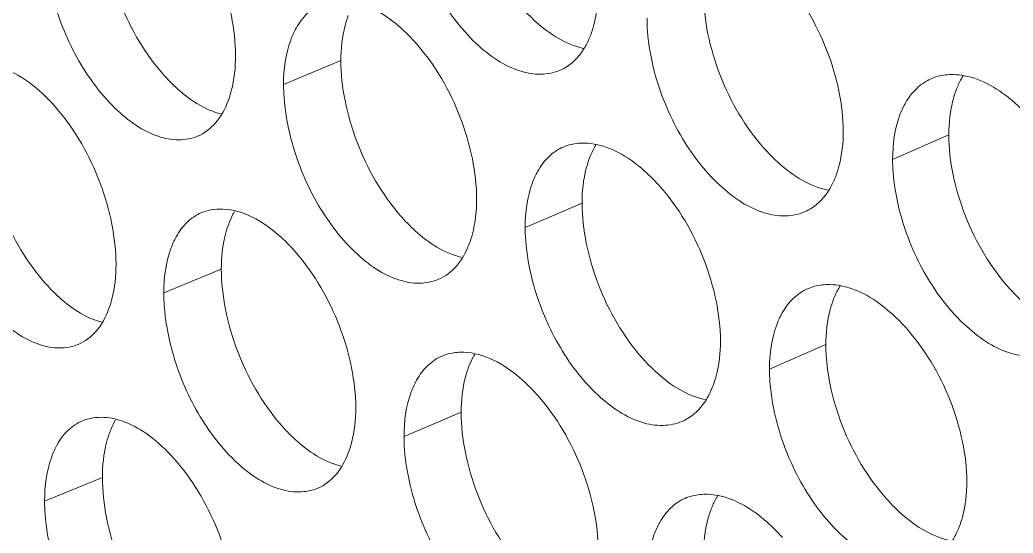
# Model space of a CAD drawing. Header units: millimetres. Extents: x 1177 to 4147, y 93 to 2194.
# Drawn here: x 2545.42 to 2559.37, y 943.65 to 950.86 of the extents above; entities that cross this region are included whole.
import ezdxf

# ---------------------------------------------------------------- set-up
doc = ezdxf.new("R2010")
doc.units = ezdxf.units.MM
doc.header["$LTSCALE"] = 0.1
doc.layers.get('0').update_dxf_attribs({"lineweight": 13})
doc.layers.add('标注', color=251, linetype='Continuous', lineweight=9)

# ---------------------------------------------------------------- blocks, each defined once
blk = doc.blocks.new('02')
at = {"layer": '标注'}
for p, q in [((4411.878, 948.828), (4410.728, 948.347)), ((4424.075, 947.341), (4422.948, 946.846)), ((4416.717, 945.966), (4415.576, 945.479)), ((4409.479, 944.643), (4408.324, 944.164)), ((4421.609, 943.127), (4420.477, 942.635)), ((4414.291, 941.769), (4413.145, 941.285)), ((4407.093, 940.463), (4405.934, 939.987)), ((4407.093, 940.463), (4405.934, 939.987))]:
    blk.add_line(p, q, dxfattribs=at)
for centre, radius, start, end in [((4424.114, 947.552), 0.993, 105.5171, 113.729), ((4416.719, 946.202), 0.968, 103.1675, 113.1121), ((4421.636, 943.346), 0.984, 104.7476, 113.5233), ((4414.281, 942.013), 0.96, 102.3564, 112.9065), ((4419.171, 939.146), 0.976, 103.9644, 113.3177)]:
    blk.add_arc(centre, radius, start, end, dxfattribs=at)
for points, knots in [([(4409.765, 948.923), (4409.765, 949.193), (4409.699, 949.753), (4409.384, 950.837), (4408.949, 951.603), (4408.578, 952.034)], [0, 0, 0, 0, 0.239132, 0.495807, 1, 1, 1, 1]), ([(4407.093, 951.713), (4407.093, 951.443), (4407.158, 950.884), (4407.471, 949.799), (4407.902, 949.032), (4408.271, 948.6)], [0, 0, 0, 0, 0.239345, 0.496163, 1, 1, 1, 1]), ([(4413.295, 951.453), (4413.409, 951.014), (4413.742, 950.189), (4414.389, 949.32), (4414.994, 948.827), (4415.442, 948.606), (4415.879, 948.53), (4416.156, 948.584), (4416.276, 948.635)], [0, 0, 0, 0, 0.301654, 0.585147, 0.709328, 0.817996, 0.913192, 1, 1, 1, 1]), ([(4421.958, 947.411), (4421.958, 947.68), (4421.89, 948.239), (4421.566, 949.322), (4421.118, 950.082), (4420.738, 950.507)], [0, 0, 0, 0, 0.238776, 0.495052, 1, 1, 1, 1]), ([(4416.89, 949.343), (4416.915, 949.409), (4417.008, 949.702), (4417.041, 950.012), (4417.041, 950.249)], [0, 0, 0, 0, 0.230542, 1, 1, 1, 1]), ([(4406.081, 950.154), (4406.194, 949.716), (4406.519, 948.892), (4407.152, 948.02), (4407.745, 947.521), (4408.183, 947.295), (4408.613, 947.213), (4408.886, 947.262), (4409.004, 947.311)], [0, 0, 0, 0, 0.303115, 0.587343, 0.711479, 0.819744, 0.914178, 1, 1, 1, 1]), ([(4413.402, 949.156), (4413.289, 949.285), (4412.887, 949.697), (4412.33, 950.018), (4411.921, 950.034)], [0, 0, 0, 0, 0.295157, 1, 1, 1, 1]), ([(4419.156, 950.169), (4419.156, 949.899), (4419.223, 949.34), (4419.545, 948.257), (4419.99, 947.495), (4420.367, 947.07)], [0, 0, 0, 0, 0.23899, 0.49541, 1, 1, 1, 1]), ([(4411.489, 949.959), (4411.384, 949.915), (4411.181, 949.779), (4411.039, 949.583), (4410.979, 949.475)], [0, 0, 0, 0, 0.479105, 1, 1, 1, 1]), ([(4415.489, 949.915), (4415.584, 949.806), (4415.935, 949.444), (4416.387, 949.15), (4416.741, 949.073)], [0, 0, 0, 0, 0.285359, 1, 1, 1, 1]), ([(4412.027, 949.734), (4412.002, 949.668), (4411.91, 949.375), (4411.878, 949.065), (4411.878, 948.828)], [0, 0, 0, 0, 0.230164, 1, 1, 1, 1]), ([(4418.02, 949.679), (4418.02, 949.592), (4418.034, 949.228), (4418.1, 948.866), (4418.171, 948.598)], [0, 0, 0, 0, 0.238083, 1, 1, 1, 1]), ([(4410.979, 949.475), (4410.937, 949.399), (4410.779, 949.044), (4410.728, 948.648), (4410.728, 948.347)], [0, 0, 0, 0, 0.223573, 1, 1, 1, 1]), ([(4416.762, 949.078), (4416.774, 949.099), (4416.823, 949.184), (4416.863, 949.274), (4416.89, 949.343)], [0, 0, 0, 0, 0.242095, 1, 1, 1, 1]), ([(4414.602, 946.051), (4414.602, 946.321), (4414.535, 946.88), (4414.216, 947.964), (4413.776, 948.727), (4413.402, 949.156)], [0, 0, 0, 0, 0.238989, 0.495505, 1, 1, 1, 1]), ([(4416.276, 948.635), (4416.325, 948.656), (4416.522, 948.76), (4416.675, 948.934), (4416.762, 949.078)], [0, 0, 0, 0, 0.240168, 1, 1, 1, 1]), ([(4409.616, 948.019), (4409.641, 948.085), (4409.733, 948.378), (4409.765, 948.687), (4409.765, 948.923)], [0, 0, 0, 0, 0.2301, 1, 1, 1, 1]), ([(4411.878, 948.828), (4411.878, 948.559), (4411.944, 947.999), (4412.26, 946.915), (4412.697, 946.15), (4413.069, 945.721)], [0, 0, 0, 0, 0.239203, 0.495862, 1, 1, 1, 1]), ([(4406.187, 947.856), (4406.042, 948.025), (4405.748, 948.321), (4405.257, 948.638), (4404.765, 948.774), (4404.448, 948.731), (4404.314, 948.676)], [0, 0, 0, 0, 0.307488, 0.573733, 0.799889, 1, 1, 1, 1]), ([(4408.271, 948.6), (4408.363, 948.493), (4408.701, 948.136), (4409.133, 947.841), (4409.476, 947.756)], [0, 0, 0, 0, 0.285343, 1, 1, 1, 1]), ([(4418.171, 948.598), (4418.287, 948.158), (4418.626, 947.332), (4419.282, 946.466), (4419.895, 945.976), (4420.348, 945.759), (4420.791, 945.687), (4421.07, 945.743), (4421.191, 945.796)], [0, 0, 0, 0, 0.30069, 0.583702, 0.707914, 0.81685, 0.912547, 1, 1, 1, 1]), ([(4423.715, 948.461), (4423.61, 948.415), (4423.41, 948.278), (4423.267, 948.084), (4423.206, 947.977)], [0, 0, 0, 0, 0.481324, 1, 1, 1, 1]), ([(4424.363, 948.522), (4424.35, 948.501), (4424.298, 948.413), (4424.256, 948.32), (4424.228, 948.248)], [0, 0, 0, 0, 0.242103, 1, 1, 1, 1]), ([(4425.696, 947.687), (4425.596, 947.797), (4425.227, 948.164), (4424.752, 948.456), (4424.385, 948.524)], [0, 0, 0, 0, 0.285125, 1, 1, 1, 1]), ([(4410.728, 948.347), (4410.728, 948.26), (4410.742, 947.895), (4410.807, 947.534), (4410.877, 947.265)], [0, 0, 0, 0, 0.238, 1, 1, 1, 1]), ([(4424.228, 948.248), (4424.203, 948.182), (4424.108, 947.889), (4424.075, 947.578), (4424.075, 947.341)], [0, 0, 0, 0, 0.230902, 1, 1, 1, 1]), ([(4409.004, 947.311), (4409.142, 947.368), (4409.405, 947.571), (4409.557, 947.86), (4409.616, 948.019)], [0, 0, 0, 0, 0.467218, 1, 1, 1, 1]), ([(4407.367, 944.743), (4407.367, 945.012), (4407.301, 945.572), (4406.988, 946.657), (4406.555, 947.424), (4406.187, 947.856)], [0, 0, 0, 0, 0.239204, 0.495958, 1, 1, 1, 1]), ([(4423.206, 947.977), (4423.163, 947.901), (4423.001, 947.545), (4422.948, 947.148), (4422.948, 946.846)], [0, 0, 0, 0, 0.224731, 1, 1, 1, 1]), ([(4404.721, 947.539), (4404.721, 947.269), (4404.786, 946.709), (4405.096, 945.624), (4405.525, 944.856), (4405.893, 944.423)], [0, 0, 0, 0, 0.239417, 0.496314, 1, 1, 1, 1]), ([(4421.806, 946.504), (4421.831, 946.571), (4421.925, 946.864), (4421.958, 947.174), (4421.958, 947.411)], [0, 0, 0, 0, 0.230838, 1, 1, 1, 1]), ([(4410.877, 947.265), (4410.991, 946.826), (4411.321, 946.001), (4411.963, 945.131), (4412.564, 944.636), (4413.009, 944.414), (4413.444, 944.335), (4413.719, 944.387), (4413.839, 944.438)], [0, 0, 0, 0, 0.302139, 0.585875, 0.710041, 0.818575, 0.913518, 1, 1, 1, 1]), ([(4424.075, 947.341), (4424.075, 947.071), (4424.143, 946.512), (4424.468, 945.43), (4424.918, 944.671), (4425.3, 944.248)], [0, 0, 0, 0, 0.238849, 0.49511, 1, 1, 1, 1]), ([(4416.339, 947.092), (4416.234, 947.048), (4416.032, 946.911), (4415.89, 946.716), (4415.83, 946.609)], [0, 0, 0, 0, 0.480026, 1, 1, 1, 1]), ([(4416.994, 947.137), (4416.982, 947.116), (4416.934, 947.031), (4416.894, 946.942), (4416.867, 946.873)], [0, 0, 0, 0, 0.242079, 1, 1, 1, 1]), ([(4418.279, 946.301), (4418.183, 946.41), (4417.827, 946.772), (4417.372, 947.066), (4417.015, 947.142)], [0, 0, 0, 0, 0.285173, 1, 1, 1, 1]), ([(4420.367, 947.07), (4420.465, 946.96), (4420.825, 946.594), (4421.289, 946.301), (4421.651, 946.23)], [0, 0, 0, 0, 0.285334, 1, 1, 1, 1]), ([(4416.867, 946.873), (4416.842, 946.806), (4416.749, 946.513), (4416.717, 946.203), (4416.717, 945.966)], [0, 0, 0, 0, 0.230459, 1, 1, 1, 1]), ([(4422.948, 946.846), (4422.948, 946.759), (4422.963, 946.395), (4423.029, 946.034), (4423.101, 945.765)], [0, 0, 0, 0, 0.23814, 1, 1, 1, 1]), ([(4415.83, 946.609), (4415.787, 946.533), (4415.627, 946.177), (4415.576, 945.781), (4415.576, 945.479)], [0, 0, 0, 0, 0.22403, 1, 1, 1, 1]), ([(4421.673, 946.233), (4421.686, 946.254), (4421.736, 946.341), (4421.778, 946.433), (4421.806, 946.504)], [0, 0, 0, 0, 0.242107, 1, 1, 1, 1]), ([(4419.493, 943.202), (4419.493, 943.471), (4419.425, 944.031), (4419.102, 945.113), (4418.657, 945.875), (4418.279, 946.301)], [0, 0, 0, 0, 0.238846, 0.495203, 1, 1, 1, 1]), ([(4421.191, 945.796), (4421.24, 945.817), (4421.433, 945.921), (4421.586, 946.092), (4421.673, 946.233)], [0, 0, 0, 0, 0.240804, 1, 1, 1, 1]), ([(4414.452, 945.146), (4414.477, 945.212), (4414.57, 945.505), (4414.602, 945.815), (4414.602, 946.051)], [0, 0, 0, 0, 0.230395, 1, 1, 1, 1]), ([(4403.704, 945.982), (4403.816, 945.544), (4404.139, 944.72), (4404.767, 943.848), (4405.356, 943.347), (4405.791, 943.12), (4406.218, 943.035), (4406.49, 943.083), (4406.608, 943.131)], [0, 0, 0, 0, 0.303606, 0.588083, 0.712204, 0.820335, 0.914512, 1, 1, 1, 1]), ([(4410.983, 944.967), (4410.871, 945.097), (4410.472, 945.508), (4409.918, 945.832), (4409.51, 945.848)], [0, 0, 0, 0, 0.295598, 1, 1, 1, 1]), ([(4416.717, 945.966), (4416.717, 945.697), (4416.783, 945.137), (4417.103, 944.054), (4417.545, 943.291), (4417.921, 942.864)], [0, 0, 0, 0, 0.23906, 0.495561, 1, 1, 1, 1]), ([(4409.084, 945.776), (4408.978, 945.732), (4408.775, 945.596), (4408.634, 945.4), (4408.574, 945.291)], [0, 0, 0, 0, 0.478627, 1, 1, 1, 1]), ([(4409.746, 945.802), (4409.735, 945.783), (4409.69, 945.701), (4409.652, 945.615), (4409.627, 945.548)], [0, 0, 0, 0, 0.242093, 1, 1, 1, 1]), ([(4413.069, 945.721), (4413.163, 945.613), (4413.51, 945.252), (4413.955, 944.958), (4414.306, 944.878)], [0, 0, 0, 0, 0.285361, 1, 1, 1, 1]), ([(4423.101, 945.765), (4423.219, 945.325), (4423.562, 944.498), (4424.227, 943.634), (4424.849, 943.148), (4425.308, 942.935), (4425.756, 942.867), (4426.038, 942.926), (4426.16, 942.981)], [0, 0, 0, 0, 0.299735, 0.582272, 0.706518, 0.81572, 0.911912, 1, 1, 1, 1]), ([(4409.627, 945.548), (4409.602, 945.482), (4409.511, 945.189), (4409.479, 944.879), (4409.479, 944.643)], [0, 0, 0, 0, 0.230017, 1, 1, 1, 1]), ([(4415.576, 945.479), (4415.576, 945.393), (4415.59, 945.028), (4415.656, 944.666), (4415.726, 944.398)], [0, 0, 0, 0, 0.238055, 1, 1, 1, 1]), ([(4408.574, 945.291), (4408.532, 945.216), (4408.375, 944.86), (4408.324, 944.465), (4408.324, 944.164)], [0, 0, 0, 0, 0.223347, 1, 1, 1, 1]), ([(4413.839, 944.438), (4413.976, 944.496), (4414.239, 944.699), (4414.392, 944.987), (4414.452, 945.146)], [0, 0, 0, 0, 0.468447, 1, 1, 1, 1]), ([(4412.177, 941.859), (4412.177, 942.129), (4412.11, 942.689), (4411.793, 943.773), (4411.355, 944.537), (4410.983, 944.967)], [0, 0, 0, 0, 0.23906, 0.495656, 1, 1, 1, 1]), ([(4407.219, 943.839), (4407.244, 943.905), (4407.335, 944.197), (4407.367, 944.507), (4407.367, 944.743)], [0, 0, 0, 0, 0.229953, 1, 1, 1, 1]), ([(4409.479, 944.643), (4409.479, 944.373), (4409.544, 943.813), (4409.858, 942.729), (4410.293, 941.963), (4410.664, 941.533)], [0, 0, 0, 0, 0.239274, 0.496012, 1, 1, 1, 1]), ([(4405.893, 944.423), (4405.983, 944.317), (4406.316, 943.961), (4406.742, 943.666), (4407.081, 943.578)], [0, 0, 0, 0, 0.285322, 1, 1, 1, 1]), ([(4415.726, 944.398), (4415.842, 943.959), (4416.177, 943.132), (4416.829, 942.265), (4417.438, 941.773), (4417.888, 941.555), (4418.328, 941.48), (4418.606, 941.536), (4418.727, 941.588)], [0, 0, 0, 0, 0.301171, 0.584422, 0.708619, 0.817421, 0.912868, 1, 1, 1, 1]), ([(4421.243, 944.249), (4421.138, 944.203), (4420.937, 944.067), (4420.795, 943.872), (4420.734, 943.765)], [0, 0, 0, 0, 0.480902, 1, 1, 1, 1]), ([(4421.893, 944.305), (4421.881, 944.284), (4421.83, 944.197), (4421.788, 944.105), (4421.761, 944.034)], [0, 0, 0, 0, 0.242091, 1, 1, 1, 1]), ([(4423.21, 943.469), (4423.111, 943.579), (4422.747, 943.944), (4422.279, 944.237), (4421.915, 944.308)], [0, 0, 0, 0, 0.285148, 1, 1, 1, 1]), ([(4425.3, 944.248), (4425.4, 944.137), (4425.769, 943.768), (4426.246, 943.476), (4426.614, 943.411)], [0, 0, 0, 0, 0.285283, 1, 1, 1, 1]), ([(4408.324, 944.164), (4408.324, 944.077), (4408.339, 943.713), (4408.403, 943.351), (4408.472, 943.082)], [0, 0, 0, 0, 0.237972, 1, 1, 1, 1]), ([(4421.761, 944.034), (4421.736, 943.968), (4421.642, 943.674), (4421.609, 943.363), (4421.609, 943.127)], [0, 0, 0, 0, 0.230754, 1, 1, 1, 1]), ([(4406.608, 943.131), (4406.745, 943.188), (4407.009, 943.391), (4407.16, 943.679), (4407.219, 943.839)], [0, 0, 0, 0, 0.46659, 1, 1, 1, 1]), ([(4420.734, 943.765), (4420.691, 943.689), (4420.53, 943.334), (4420.477, 942.936), (4420.477, 942.635)], [0, 0, 0, 0, 0.224496, 1, 1, 1, 1]), ([(4424.437, 940.376), (4424.437, 940.645), (4424.369, 941.204), (4424.042, 942.286), (4423.591, 943.045), (4423.21, 943.469)], [0, 0, 0, 0, 0.238705, 0.494901, 1, 1, 1, 1]), ([(4408.472, 943.082), (4408.585, 942.643), (4408.913, 941.818), (4409.551, 940.948), (4410.148, 940.451), (4410.589, 940.227), (4411.022, 940.146), (4411.296, 940.197), (4411.415, 940.247)], [0, 0, 0, 0, 0.302626, 0.586607, 0.710758, 0.819158, 0.913847, 1, 1, 1, 1]), ([(4419.341, 942.296), (4419.366, 942.362), (4419.46, 942.655), (4419.493, 942.965), (4419.493, 943.202)], [0, 0, 0, 0, 0.23069, 1, 1, 1, 1]), ([(4421.609, 943.127), (4421.609, 942.857), (4421.676, 942.298), (4422, 941.216), (4422.447, 940.455), (4422.827, 940.031)], [0, 0, 0, 0, 0.238919, 0.49526, 1, 1, 1, 1]), ([(4413.907, 942.898), (4413.802, 942.853), (4413.6, 942.717), (4413.458, 942.522), (4413.398, 942.414)], [0, 0, 0, 0, 0.479572, 1, 1, 1, 1]), ([(4415.834, 942.101), (4415.72, 942.23), (4415.315, 942.641), (4414.756, 942.96), (4414.345, 942.975)], [0, 0, 0, 0, 0.29472, 1, 1, 1, 1]), ([(4414.565, 942.936), (4414.553, 942.916), (4414.506, 942.832), (4414.466, 942.744), (4414.44, 942.675)], [0, 0, 0, 0, 0.242079, 1, 1, 1, 1]), ([(4417.921, 942.864), (4418.018, 942.755), (4418.373, 942.391), (4418.831, 942.098), (4419.189, 942.023)], [0, 0, 0, 0, 0.28535, 1, 1, 1, 1]), ([(4414.44, 942.675), (4414.415, 942.609), (4414.323, 942.316), (4414.291, 942.006), (4414.291, 941.769)], [0, 0, 0, 0, 0.230311, 1, 1, 1, 1]), ([(4420.477, 942.635), (4420.477, 942.548), (4420.492, 942.183), (4420.558, 941.822), (4420.629, 941.554)], [0, 0, 0, 0, 0.238111, 1, 1, 1, 1]), ([(4413.398, 942.414), (4413.356, 942.338), (4413.196, 941.983), (4413.145, 941.586), (4413.145, 941.285)], [0, 0, 0, 0, 0.2238, 1, 1, 1, 1]), ([(4419.211, 942.028), (4419.223, 942.048), (4419.273, 942.135), (4419.314, 942.225), (4419.341, 942.296)], [0, 0, 0, 0, 0.242099, 1, 1, 1, 1]), ([(4417.041, 938.999), (4417.041, 939.268), (4416.974, 939.827), (4416.653, 940.911), (4416.21, 941.673), (4415.834, 942.101)], [0, 0, 0, 0, 0.238918, 0.495354, 1, 1, 1, 1]), ([(4418.727, 941.588), (4418.776, 941.609), (4418.971, 941.713), (4419.124, 941.885), (4419.211, 942.028)], [0, 0, 0, 0, 0.240491, 1, 1, 1, 1]), ([(4412.027, 940.954), (4412.052, 941.02), (4412.145, 941.313), (4412.177, 941.623), (4412.177, 941.859)], [0, 0, 0, 0, 0.230247, 1, 1, 1, 1]), ([(4408.578, 940.784), (4408.433, 940.953), (4408.136, 941.249), (4407.641, 941.564), (4407.146, 941.699), (4406.827, 941.654), (4406.692, 941.598)], [0, 0, 0, 0, 0.30699, 0.573081, 0.799443, 1, 1, 1, 1]), ([(4408.578, 940.784), (4408.433, 940.953), (4408.136, 941.249), (4407.641, 941.564), (4407.146, 941.699), (4406.827, 941.654), (4406.692, 941.598)], [0, 0, 0, 0, 0.30699, 0.573081, 0.799443, 1, 1, 1, 1]), ([(4414.291, 941.769), (4414.291, 941.5), (4414.357, 940.94), (4414.675, 939.857), (4415.114, 939.093), (4415.489, 938.665)], [0, 0, 0, 0, 0.239131, 0.495711, 1, 1, 1, 1]), ([(4406.692, 941.598), (4406.587, 941.555), (4406.383, 941.419), (4406.242, 941.222), (4406.182, 941.113)], [0, 0, 0, 0, 0.478136, 1, 1, 1, 1]), ([(4406.692, 941.598), (4406.587, 941.555), (4406.383, 941.419), (4406.242, 941.222), (4406.182, 941.113)], [0, 0, 0, 0, 0.478136, 1, 1, 1, 1]), ([(4407.357, 941.618), (4407.323, 941.559), (4407.283, 941.476), (4407.249, 941.39), (4407.24, 941.368)], [0, 0, 0, 0, 0.741765, 1, 1, 1, 1]), ([(4407.357, 941.618), (4407.323, 941.559), (4407.283, 941.476), (4407.249, 941.39), (4407.24, 941.368)], [0, 0, 0, 0, 0.741765, 1, 1, 1, 1]), ([(4410.664, 941.533), (4410.756, 941.425), (4411.099, 941.066), (4411.537, 940.771), (4411.884, 940.689)], [0, 0, 0, 0, 0.285356, 1, 1, 1, 1]), ([(4420.629, 941.554), (4420.746, 941.114), (4421.087, 940.287), (4421.748, 939.422), (4422.365, 938.934), (4422.821, 938.719), (4423.267, 938.649), (4423.547, 938.707), (4423.669, 938.761)], [0, 0, 0, 0, 0.300212, 0.582985, 0.707214, 0.816283, 0.912228, 1, 1, 1, 1]), ([(4407.24, 941.368), (4407.216, 941.302), (4407.125, 941.009), (4407.093, 940.699), (4407.093, 940.463)], [0, 0, 0, 0, 0.229871, 1, 1, 1, 1]), ([(4407.24, 941.368), (4407.216, 941.302), (4407.125, 941.009), (4407.093, 940.699), (4407.093, 940.463)], [0, 0, 0, 0, 0.229871, 1, 1, 1, 1]), ([(4413.145, 941.285), (4413.145, 941.199), (4413.16, 940.834), (4413.224, 940.472), (4413.295, 940.203)], [0, 0, 0, 0, 0.238027, 1, 1, 1, 1]), ([(4406.182, 941.113), (4406.141, 941.038), (4405.984, 940.683), (4405.934, 940.288), (4405.934, 939.987)], [0, 0, 0, 0, 0.223124, 1, 1, 1, 1]), ([(4406.182, 941.113), (4406.141, 941.038), (4405.984, 940.683), (4405.934, 940.288), (4405.934, 939.987)], [0, 0, 0, 0, 0.223124, 1, 1, 1, 1]), ([(4411.415, 940.247), (4411.552, 940.304), (4411.815, 940.507), (4411.967, 940.796), (4412.027, 940.954)], [0, 0, 0, 0, 0.467837, 1, 1, 1, 1]), ([(4409.765, 937.673), (4409.765, 937.943), (4409.699, 938.503), (4409.384, 939.587), (4408.949, 940.353), (4408.578, 940.784)], [0, 0, 0, 0, 0.239132, 0.495807, 1, 1, 1, 1]), ([(4409.765, 937.673), (4409.765, 937.943), (4409.699, 938.503), (4409.384, 939.587), (4408.949, 940.353), (4408.578, 940.784)], [0, 0, 0, 0, 0.239132, 0.495807, 1, 1, 1, 1]), ([(4407.093, 940.463), (4407.093, 940.193), (4407.158, 939.634), (4407.471, 938.549), (4407.902, 937.782), (4408.271, 937.35)], [0, 0, 0, 0, 0.239345, 0.496163, 1, 1, 1, 1]), ([(4407.093, 940.463), (4407.093, 940.193), (4407.158, 939.634), (4407.471, 938.549), (4407.902, 937.782), (4408.271, 937.35)], [0, 0, 0, 0, 0.239345, 0.496163, 1, 1, 1, 1]), ([(4424.284, 939.469), (4424.309, 939.535), (4424.404, 939.828), (4424.437, 940.139), (4424.437, 940.376)], [0, 0, 0, 0, 0.230986, 1, 1, 1, 1]), ([(4413.295, 940.203), (4413.409, 939.764), (4413.742, 938.939), (4414.389, 938.07), (4414.994, 937.577), (4415.442, 937.356), (4415.879, 937.28), (4416.156, 937.334), (4416.276, 937.385)], [0, 0, 0, 0, 0.301654, 0.585147, 0.709328, 0.817996, 0.913192, 1, 1, 1, 1]), ([(4418.784, 940.043), (4418.68, 939.998), (4418.478, 939.861), (4418.336, 939.666), (4418.275, 939.559)], [0, 0, 0, 0, 0.48047, 1, 1, 1, 1]), ([(4419.437, 940.093), (4419.425, 940.072), (4419.375, 939.986), (4419.334, 939.896), (4419.308, 939.825)], [0, 0, 0, 0, 0.242083, 1, 1, 1, 1]), ([(4420.738, 939.257), (4420.64, 939.367), (4420.28, 939.73), (4419.819, 940.023), (4419.459, 940.097)], [0, 0, 0, 0, 0.285164, 1, 1, 1, 1]), ([(4405.934, 939.987), (4405.934, 939.9), (4405.948, 939.536), (4406.012, 939.173), (4406.081, 938.904)], [0, 0, 0, 0, 0.237945, 1, 1, 1, 1]), ([(4405.934, 939.987), (4405.934, 939.9), (4405.948, 939.536), (4406.012, 939.173), (4406.081, 938.904)], [0, 0, 0, 0, 0.237945, 1, 1, 1, 1]), ([(4422.827, 940.031), (4422.926, 939.92), (4423.29, 939.553), (4423.761, 939.261), (4424.126, 939.192)], [0, 0, 0, 0, 0.285312, 1, 1, 1, 1]), ([(4419.308, 939.825), (4419.282, 939.759), (4419.189, 939.466), (4419.156, 939.155), (4419.156, 938.919)], [0, 0, 0, 0, 0.230606, 1, 1, 1, 1]), ([(4418.275, 939.559), (4418.233, 939.483), (4418.072, 939.128), (4418.02, 938.731), (4418.02, 938.429)], [0, 0, 0, 0, 0.224262, 1, 1, 1, 1]), ([(4424.148, 939.194), (4424.161, 939.215), (4424.213, 939.304), (4424.256, 939.397), (4424.284, 939.469)], [0, 0, 0, 0, 0.242119, 1, 1, 1, 1])]:
    blk.add_open_spline(points, degree=3, knots=knots, dxfattribs=at)
for points in [[(4424.174, 948.547), (4424.065, 948.55), (4423.954, 948.538), (4423.849, 948.508)], [(4424.385, 948.524), (4424.315, 948.537), (4424.245, 948.545), (4424.174, 948.547)], [(4416.782, 947.172), (4416.687, 947.175), (4416.591, 947.166), (4416.499, 947.145)], [(4417.015, 947.142), (4416.939, 947.159), (4416.86, 947.169), (4416.782, 947.172)], [(4409.27, 945.831), (4409.206, 945.819), (4409.143, 945.801), (4409.084, 945.776)], [(4409.51, 945.848), (4409.43, 945.851), (4409.349, 945.846), (4409.27, 945.831)], [(4421.697, 944.333), (4421.592, 944.336), (4421.486, 944.325), (4421.385, 944.298)], [(4421.915, 944.308), (4421.843, 944.322), (4421.77, 944.331), (4421.697, 944.333)], [(4414.345, 942.975), (4414.255, 942.978), (4414.163, 942.971), (4414.075, 942.951)], [(4419.233, 940.124), (4419.133, 940.127), (4419.032, 940.118), (4418.935, 940.094)], [(4419.459, 940.097), (4419.384, 940.113), (4419.308, 940.122), (4419.233, 940.124)]]:
    blk.add_open_spline(points, degree=3, dxfattribs=at)

msp = doc.modelspace()

# ---------------------------------------------------------------- block references
at = {"xscale": 0.7, "yscale": 0.7, "zscale": 0.7}
msp.add_blockref('02', (-538.391, 286.112), dxfattribs=at)

doc.saveas('drawing.dxf')
